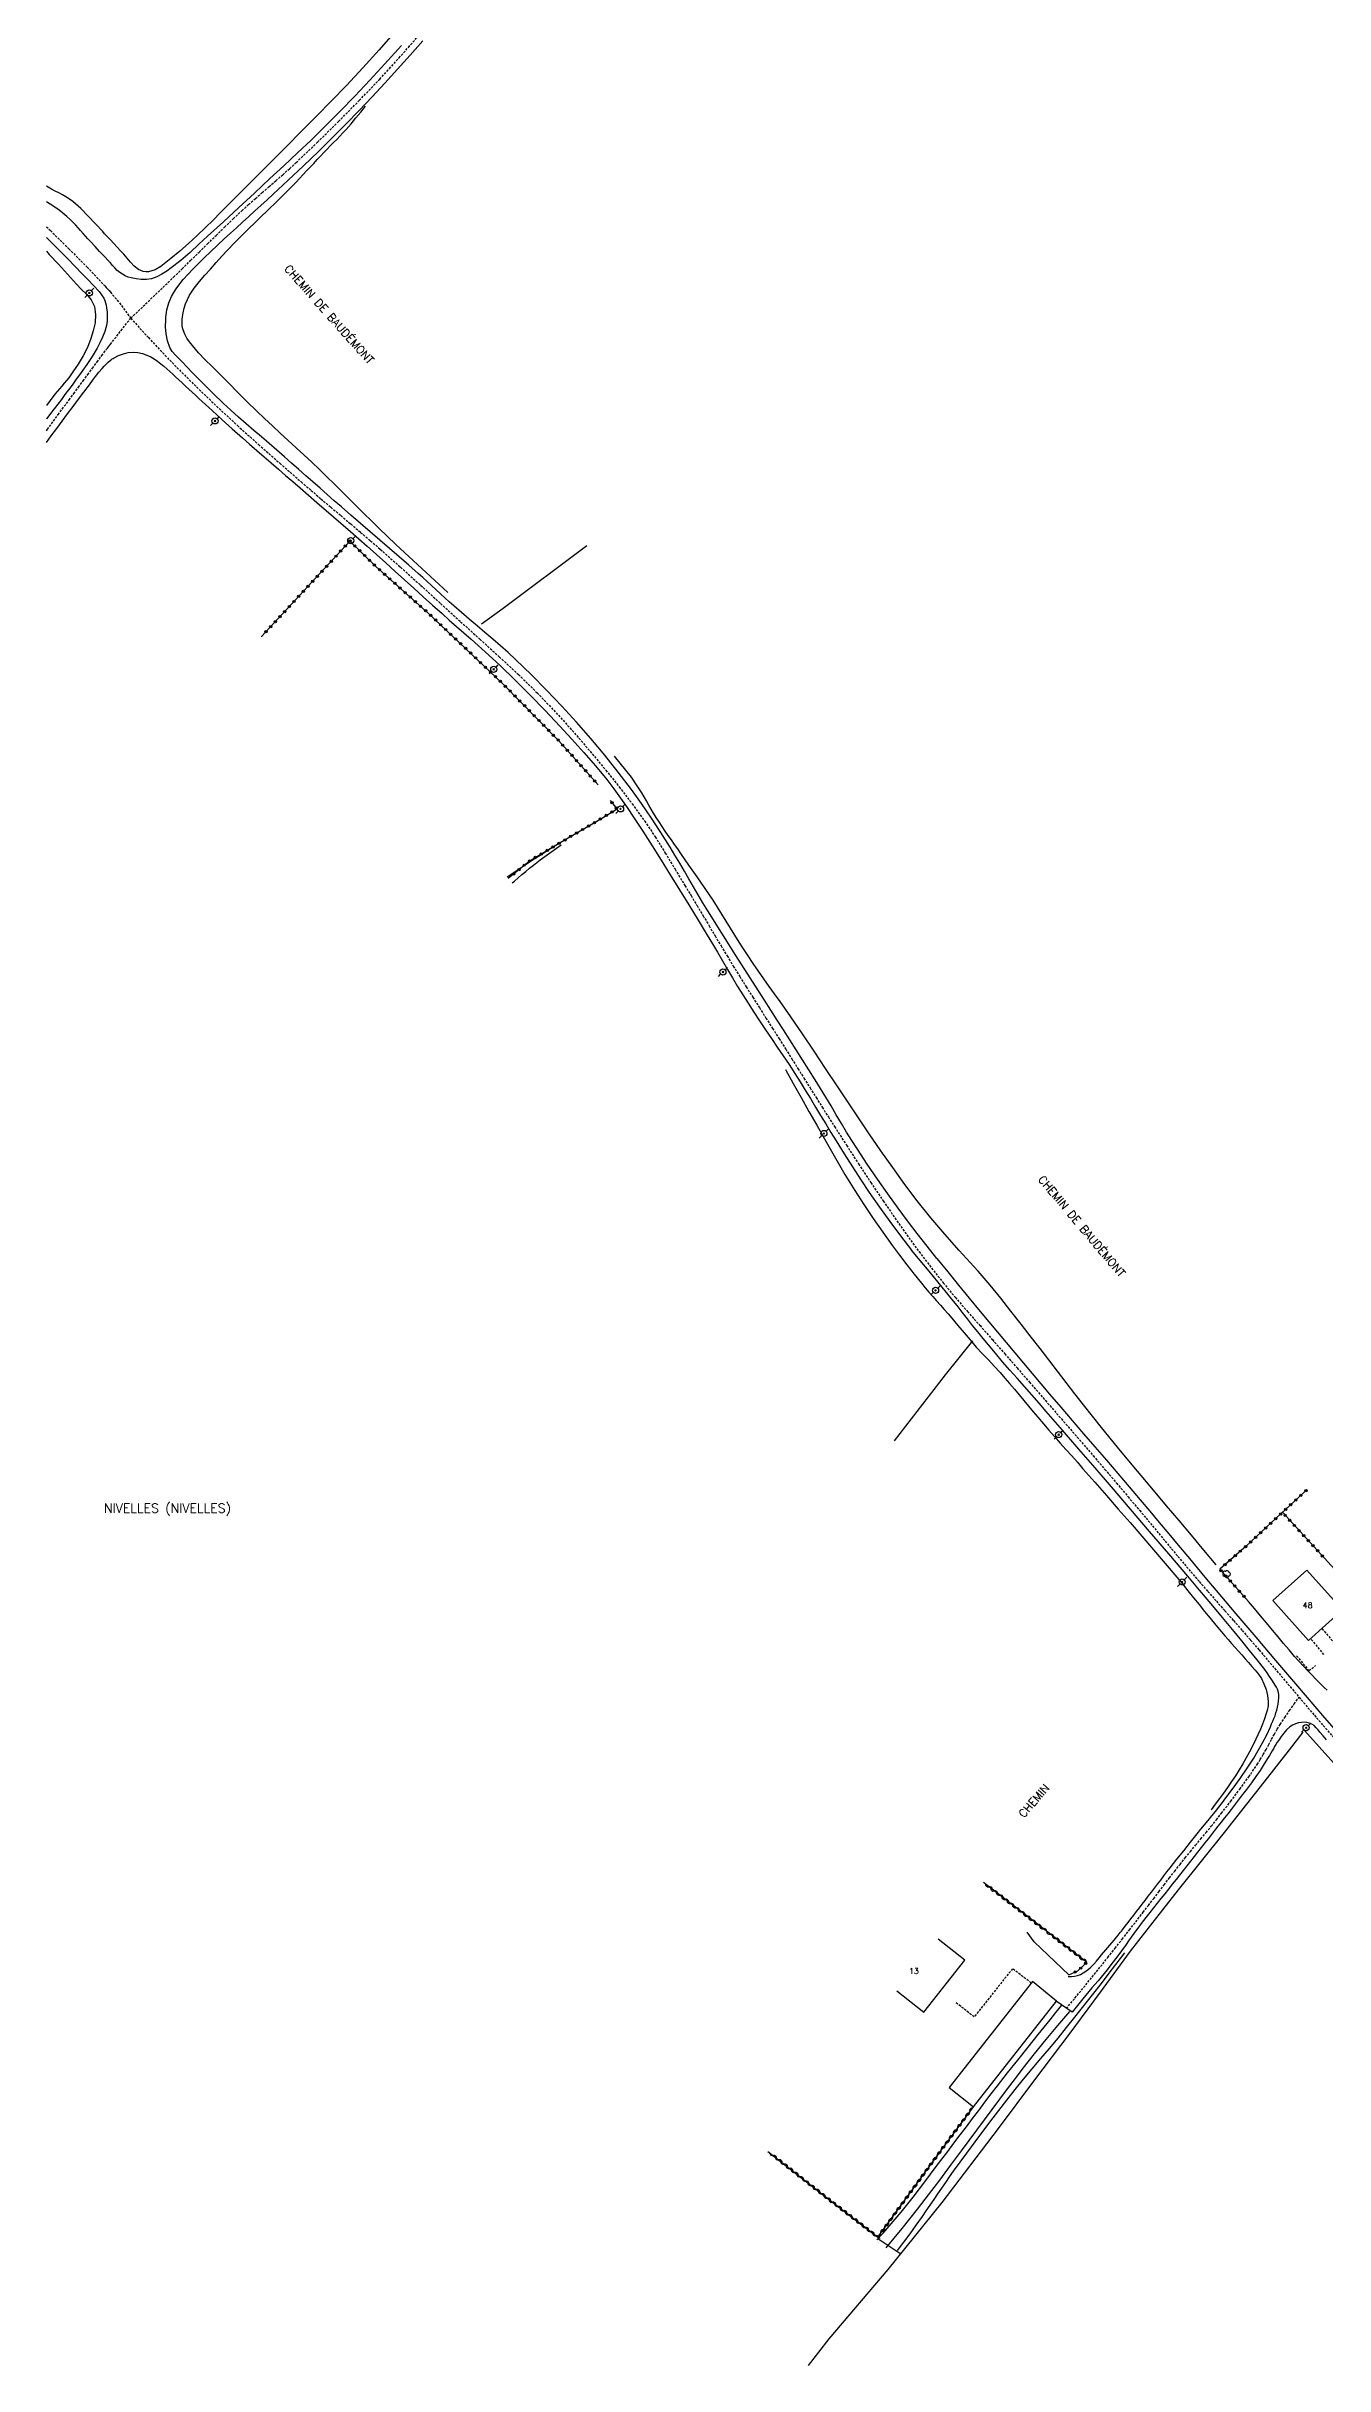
# Model space of a CAD drawing. Header units: millimetres. Extents: x 146000 to 146945, y 144000 to 145000.
# Drawn here: x 146000 to 146279, y 144076 to 144583 of the extents above; entities that cross this region are included whole.
import ezdxf
from ezdxf.enums import TextEntityAlignment as Align

# ---------------------------------------------------------------- set-up
doc = ezdxf.new("R2010")
doc.units = ezdxf.units.MM
doc.linetypes.add('DASHED', pattern=[0.75, 0.5, -0.25])
doc.layers.get('0').update_dxf_attribs({"linetype": 'CONTINUOUS'})
for name, color, linetype in [('W0001', 6, 'DASHED'), ('W0008', 7, 'CONTINUOUS'), ('W0017', 7, 'CONTINUOUS'), ('W0071', 7, 'CONTINUOUS'), ('W0101', 7, 'CONTINUOUS'), ('W0104', 1, 'CONTINUOUS'), ('W0112', 1, 'DASHED'), ('W0211', 2, 'CONTINUOUS'), ('W0300', 7, 'CONTINUOUS'), ('W0310', 3, 'CONTINUOUS'), ('W0322', 7, 'CONTINUOUS'), ('W0323', 7, 'CONTINUOUS'), ('W0330', 7, 'CONTINUOUS'), ('W0473', 7, 'CONTINUOUS'), ('W0980', 7, 'CONTINUOUS'), ('W0989', 7, 'CONTINUOUS'), ('W0991', 7, 'CONTINUOUS')]:
    doc.layers.add(name, color=color, linetype=linetype)
doc.styles.get("Standard").update_dxf_attribs({"font": 'romans.shx', "width": 0.85})

# ---------------------------------------------------------------- blocks, each defined once
blk = doc.blocks.new('T473')
for p, q in [((-0.166667, 0.166667), (0.166667, -0.166667)), ((-0.166667, -0.166667), (0.166667, 0.166667)), ((0.500001, 0.500001), (1.000002, 1.000002)), ((-1.000002, -1.000002), (-0.500001, -0.500001))]:
    blk.add_line(p, q)
blk.add_ellipse((0, 0), major_axis=(0.471405, 0.471405), ratio=1, start_param=5.4977871438, end_param=11.780972451)
blk = doc.blocks.new('T300')
for p, q in [((-0.8, 0.51), (-0.86, 0.34)), ((-0.86, 0.34), (-0.86, 0.17)), ((-0.86, 0.17), (-0.74, 0.06)), ((-0.69, 0.63), (-0.8, 0.51)), ((-0.8, -0.06), (-0.74, 0.06)), ((-0.74, 0.06), (-0.69, 0.11)), ((-0.57, 0.69), (-0.69, 0.63)), ((-0.46, 0.69), (-0.57, 0.69)), ((-0.29, 0.63), (-0.46, 0.69)), ((-0.29, 0.63), (-0.17, 0.74)), ((-0.23, 0.57), (-0.29, 0.63)), ((-0.17, 0.74), (-0.06, 0.8)), ((-0.06, 0.8), (0.06, 0.8)), ((0.06, 0.8), (0.23, 0.74)), ((0.23, 0.74), (0.34, 0.63)), ((0.34, 0.63), (0.4, 0.51)), ((0.46, 0.46), (0.34, 0.46)), ((0.4, 0.51), (0.4, 0.46)), ((0.57, 0.4), (0.46, 0.46)), ((0.57, 0.4), (0.69, 0.29)), ((0.69, 0.29), (0.74, 0.17)), ((0.74, 0.06), (0.69, -0.17)), ((0.74, 0.17), (0.74, 0.06)), ((-0.8, -0.17), (-0.8, -0.06)), ((-0.8, -0.23), (-0.8, -0.17)), ((-0.74, -0.34), (-0.8, -0.23)), ((-0.69, -0.4), (-0.74, -0.34)), ((-0.51, -0.46), (-0.69, -0.4)), ((-0.4, -0.46), (-0.51, -0.46)), ((-0.4, -0.46), (-0.34, -0.46)), ((-0.34, -0.46), (-0.34, -0.4)), ((-0.34, -0.51), (-0.34, -0.46)), ((-0.29, -0.63), (-0.34, -0.51)), ((-0.17, -0.74), (-0.29, -0.63)), ((-0.06, -0.8), (-0.17, -0.74)), ((0.06, -0.8), (-0.06, -0.8)), ((0.17, -0.74), (0.06, -0.8)), ((0.23, -0.69), (0.17, -0.74)), ((0.29, -0.46), (0.23, -0.46)), ((0.29, -0.63), (0.23, -0.69)), ((0.46, -0.4), (0.29, -0.46)), ((0.34, -0.51), (0.29, -0.63)), ((0.34, -0.51), (0.34, -0.46)), ((0.57, -0.34), (0.46, -0.4)), ((0.63, -0.29), (0.57, -0.34)), ((0.69, -0.17), (0.63, -0.29))]:
    blk.add_line(p, q)
blk = doc.blocks.new('t323o')
at = {"color": 0, "linetype": 'Continuous'}
for radius in [0.25, 0.15]:
    blk.add_circle((0, 0), radius, dxfattribs=at)
blk = doc.blocks.new('t310o')
at = {"color": 0, "linetype": 'Continuous'}
for centre, start, end in [((-0.5, 0.38), 216.8699, 323.1304), ((0.5, -0.37), 36.8699, 143.1303)]:
    blk.add_arc(centre, 0.625, start, end, dxfattribs=at)
blk = doc.blocks.new('t322o')
at = {"color": 0, "linetype": 'Continuous'}
for radius in [0.25, 0.15]:
    blk.add_circle((0, 0), radius, dxfattribs=at)

msp = doc.modelspace()

# ---------------------------------------------------------------- linework, layer by layer
at = {"layer": 'W0001'}
for points in [[(146018.45, 144523.45), (146027.81, 144532.41), (146029.68, 144534.22), (146031.54, 144536.05), (146033.39, 144537.88), (146035.24, 144539.72), (146037.1, 144541.55), (146038.97, 144543.37), (146040.85, 144545.17), (146042.75, 144546.96), (146044.21, 144548.3), (146045.69, 144549.61), (146047.18, 144550.91), (146048.68, 144552.21), (146050.18, 144553.5), (146051.67, 144554.81), (146053.15, 144556.13), (146054.61, 144557.47), (146059.28, 144561.93), (146063.88, 144566.46), (146068.42, 144571.06), (146072.88, 144575.73), (146075, 144578.02), (146077.09, 144580.34), (146079.15, 144582.67), (146081.2, 144585.03)], [(146000, 144543.46), (146000.87, 144542.6), (146004.91, 144538.63), (146008.9, 144534.62), (146012.79, 144530.51), (146013.09, 144530.17), (146013.4, 144529.83), (146013.7, 144529.49), (146014, 144529.15)], [(146014, 144529.15), (146015.5, 144527.39), (146018.45, 144523.45)], [(146014, 144517.76), (146018.45, 144523.45)], [(146018.45, 144523.45), (146022.3, 144519.2), (146025.92, 144515.34), (146029.63, 144511.57), (146033.4, 144507.86), (146037.22, 144504.2), (146041.77, 144499.98), (146046.39, 144495.83), (146051.05, 144491.73), (146055.72, 144487.64), (146057.87, 144485.79), (146060.03, 144483.94), (146062.19, 144482.11), (146064.37, 144480.28), (146066.54, 144478.45), (146068.71, 144476.62), (146070.87, 144474.77), (146073.01, 144472.91), (146077.44, 144468.99), (146081.83, 144465.04), (146086.2, 144461.06), (146090.57, 144457.08), (146094.79, 144453.24), (146099.03, 144449.41), (146103.22, 144445.52), (146107.3, 144441.52), (146110.42, 144438.28), (146113.47, 144434.97), (146116.45, 144431.6), (146119.36, 144428.17), (146122.33, 144424.59), (146125.25, 144420.96), (146128.08, 144417.26), (146130.81, 144413.48), (146133.12, 144410.03), (146135.31, 144406.5), (146137.46, 144402.94), (146139.61, 144399.39), (146140.94, 144397.2), (146142.26, 144395), (146143.58, 144392.79), (146144.89, 144390.59), (146146.2, 144388.38), (146147.52, 144386.17), (146148.85, 144383.98), (146150.18, 144381.78), (146151.6, 144379.5), (146153.02, 144377.23), (146154.45, 144374.96), (146155.89, 144372.69), (146157.33, 144370.42), (146158.77, 144368.16), (146160.21, 144365.89), (146161.64, 144363.63), (146162.97, 144361.51), (146164.31, 144359.38), (146165.64, 144357.26), (146166.97, 144355.14), (146168.3, 144353.02), (146169.64, 144350.9), (146170.98, 144348.79), (146172.33, 144346.68), (146174.95, 144342.59), (146177.58, 144338.5), (146180.25, 144334.44), (146182.97, 144330.41), (146185.54, 144326.69), (146188.14, 144322.99), (146190.8, 144319.33), (146193.54, 144315.73), (146196.09, 144312.51), (146198.71, 144309.35), (146201.39, 144306.24), (146204.12, 144303.18), (146204.13, 144303.18), (146206.84, 144300.09), (146209.54, 144296.99), (146212.24, 144293.9), (146214.94, 144290.8), (146218.43, 144286.79), (146221.92, 144282.77), (146225.4, 144278.75), (146228.87, 144274.72), (146231.43, 144271.73), (146233.97, 144268.74), (146236.51, 144265.73), (146239.04, 144262.73), (146240.44, 144261.05), (146241.84, 144259.38), (146243.23, 144257.7), (146244.62, 144256.02), (146246.02, 144254.34), (146247.41, 144252.66), (146248.82, 144250.99), (146250.23, 144249.33), (146252.08, 144247.18), (146253.94, 144245.03), (146255.81, 144242.9), (146257.69, 144240.77), (146259.57, 144238.64), (146261.44, 144236.51), (146263.3, 144234.37), (146265.16, 144232.23), (146273.9, 144221.89)], [(146000, 144498.85), (146000.23, 144499.15), (146002.59, 144502.37), (146004.95, 144505.58), (146005.98, 144506.96), (146007, 144508.35), (146008.02, 144509.74), (146009.05, 144511.13), (146010.07, 144512.51), (146011.1, 144513.9), (146012.13, 144515.28), (146013.17, 144516.65), (146013.38, 144516.93), (146013.59, 144517.2), (146013.79, 144517.48), (146014, 144517.76)], [(146236.8, 144171), (146237.26, 144171.59), (146237.72, 144172.19), (146238.19, 144172.78), (146238.65, 144173.38), (146239.8, 144174.87), (146240.95, 144176.37), (146242.1, 144177.87), (146243.25, 144179.37), (146244.39, 144180.87), (146245.54, 144182.37), (146246.7, 144183.86), (146247.86, 144185.35), (146248.99, 144186.75), (146250.12, 144188.15), (146251.26, 144189.53), (146252.41, 144190.92), (146253.55, 144192.31), (146254.69, 144193.7), (146255.81, 144195.1), (146256.92, 144196.52), (146258.94, 144199.15), (146260.94, 144201.79), (146262.89, 144204.48), (146264.75, 144207.22), (146265.42, 144208.29), (146266.06, 144209.38), (146266.68, 144210.48), (146267.29, 144211.59), (146267.89, 144212.7), (146268.5, 144213.8), (146269.13, 144214.9), (146269.79, 144215.97), (146270.77, 144217.48), (146271.78, 144218.97), (146272.83, 144220.44), (146273.9, 144221.89)], [(146273.9, 144221.89), (146277.23, 144217.95), (146279.18, 144215.7), (146281.13, 144213.45), (146283.07, 144211.2), (146285.01, 144208.95), (146286.13, 144207.64), (146287.25, 144206.32), (146288.37, 144205.01), (146289.49, 144203.7), (146290.61, 144202.38), (146291.73, 144201.07), (146292.85, 144199.76), (146293.97, 144198.45), (146295.9, 144196.22), (146297.82, 144193.99), (146299.75, 144191.77), (146301.7, 144189.57), (146303.43, 144187.62), (146305.16, 144185.69), (146306.91, 144183.77), (146308.71, 144181.89), (146316, 144174.95)], [(146223.01, 144153.82), (146224.89, 144156.11), (146226.77, 144158.4), (146228.64, 144160.7), (146230.49, 144163.01), (146232.08, 144165), (146233.66, 144166.99), (146235.23, 144169), (146236.8, 144171)]]:
    msp.add_lwpolyline(points, dxfattribs=at)
at = {"layer": 'W0008'}
for points in [[(146077.65, 144583.11), (146073.91, 144578.96), (146070.7, 144575.48), (146067.45, 144572.03), (146064.17, 144568.62), (146060.83, 144565.26), (146057.89, 144562.4), (146054.9, 144559.58), (146051.88, 144556.78), (146048.88, 144553.99), (146045.49, 144550.82), (146042.1, 144547.65), (146038.7, 144544.5), (146035.26, 144541.38), (146033.33, 144539.6), (146031.4, 144537.8), (146029.41, 144536.05), (146027.31, 144534.45), (146026.31, 144533.75), (146025.27, 144533.08), (146024.16, 144532.49), (146022.98, 144532.09), (146021.87, 144531.92), (146020.75, 144531.91), (146019.64, 144532.04), (146018.56, 144532.26), (146017.9, 144532.45), (146017.26, 144532.72), (146016.65, 144533.05), (146016.07, 144533.42), (146015.5, 144533.9), (146014.97, 144534.43), (146014.49, 144534.99), (146014, 144535.54)], [(146194.71, 144317.84), (146192.54, 144320.54), (146190.41, 144323.28), (146188.31, 144326.04), (146186.25, 144328.82), (146183.96, 144332), (146181.7, 144335.21), (146179.49, 144338.45), (146177.33, 144341.73), (146176.14, 144343.6), (146174.97, 144345.48), (146173.82, 144347.38), (146172.68, 144349.28), (146171.55, 144351.19), (146170.42, 144353.09), (146169.27, 144354.99), (146168.11, 144356.88), (146166.73, 144359.07), (146165.35, 144361.26), (146163.96, 144363.44), (146162.57, 144365.62), (146161.18, 144367.8), (146159.78, 144369.98), (146158.38, 144372.16), (146156.99, 144374.34), (146153.88, 144379.21), (146150.75, 144384.08), (146147.65, 144388.95), (146144.59, 144393.86), (146143.55, 144395.59), (146142.52, 144397.32), (146141.51, 144399.07), (146140.5, 144400.82), (146139.49, 144402.56), (146138.47, 144404.3), (146137.43, 144406.03), (146136.37, 144407.75), (146134.34, 144410.96), (146132.27, 144414.15), (146130.15, 144417.31), (146127.93, 144420.4), (146125.05, 144424.18), (146122.07, 144427.88), (146119.01, 144431.52), (146115.88, 144435.1), (146112.67, 144438.62), (146109.38, 144442.08), (146106.03, 144445.47), (146102.6, 144448.79), (146100.96, 144450.31), (146099.28, 144451.8), (146097.58, 144453.27), (146095.87, 144454.72), (146094.15, 144456.16), (146092.44, 144457.61), (146090.73, 144459.07), (146089.05, 144460.55), (146088.07, 144461.43), (146087.1, 144462.31), (146086.14, 144463.2), (146085.17, 144464.09), (146084.21, 144464.98), (146083.25, 144465.87), (146082.28, 144466.75), (146081.3, 144467.63), (146079.22, 144469.46), (146077.13, 144471.29), (146075.03, 144473.11), (146072.92, 144474.92), (146070.81, 144476.72), (146068.71, 144478.53), (146066.6, 144480.34), (146064.51, 144482.17), (146062.95, 144483.53), (146061.39, 144484.9), (146059.83, 144486.27), (146058.28, 144487.64), (146056.72, 144489.01), (146055.17, 144490.38), (146053.61, 144491.75), (146052.06, 144493.12), (146050.39, 144494.58), (146048.71, 144496.02), (146047.03, 144497.47), (146045.34, 144498.92), (146043.67, 144500.37), (146042, 144501.84), (146040.35, 144503.32), (146038.72, 144504.83), (146036.4, 144507.04), (146034.12, 144509.29), (146031.88, 144511.57), (146029.68, 144513.9), (146028.96, 144514.63), (146028.21, 144515.35), (146027.51, 144516.14), (146026.97, 144517.05), (146026.45, 144518.51), (146026.17, 144520.03), (146026.07, 144521.55), (146026.08, 144523.07), (146026.11, 144523.62), (146026.16, 144524.16), (146026.24, 144524.7), (146026.34, 144525.24), (146026.47, 144525.77), (146026.62, 144526.3), (146026.79, 144526.82), (146026.98, 144527.33), (146027.38, 144528.22), (146027.87, 144529.07), (146028.41, 144529.88), (146028.98, 144530.67), (146029.94, 144531.89), (146030.97, 144533.04), (146032.04, 144534.16), (146033.12, 144535.26), (146034.53, 144536.67), (146035.98, 144538.05), (146037.44, 144539.41), (146038.9, 144540.77), (146040.22, 144542.01), (146041.56, 144543.23), (146042.9, 144544.45), (146044.24, 144545.67), (146045.58, 144546.89), (146046.92, 144548.11), (146048.25, 144549.33), (146049.58, 144550.57), (146052.89, 144553.66), (146056.19, 144556.77), (146059.47, 144559.91), (146062.71, 144563.08), (146065.58, 144565.97), (146068.41, 144568.89), (146071.22, 144571.84), (146074, 144574.82), (146076.79, 144577.89), (146079.55, 144580.99), (146082.3, 144584.11)], [(146014, 144535.54), (146013.92, 144535.63), (146013.83, 144535.73), (146013.74, 144535.82), (146013.66, 144535.91), (146012.65, 144536.98), (146011.64, 144538.05), (146010.64, 144539.13), (146009.64, 144540.21), (146009.09, 144540.8), (146008.56, 144541.4), (146008.03, 144542), (146007.49, 144542.6), (146006.96, 144543.2), (146006.41, 144543.79), (146005.85, 144544.37), (146005.27, 144544.93), (146004.46, 144545.67), (146003.62, 144546.38), (146002.76, 144547.06), (146001.87, 144547.71), (146000.8, 144548.41), (146000, 144548.89)], [(146000, 144541.12), (146001.28, 144539.82), (146002.93, 144538.16), (146004.58, 144536.5), (146006.23, 144534.84), (146007.84, 144533.14), (146009.07, 144531.88), (146010.33, 144530.63), (146011.53, 144529.28), (146012.53, 144527.8), (146012.76, 144527.3), (146012.94, 144526.79), (146013.07, 144526.26), (146013.16, 144525.72), (146013.27, 144524.76), (146013.3, 144523.8), (146013.26, 144522.83), (146013.12, 144521.88), (146012.77, 144520.56), (146012.29, 144519.28), (146011.71, 144518.06), (146011.09, 144516.86), (146010.03, 144515.04), (146008.84, 144513.29), (146007.61, 144511.59), (146006.38, 144509.89), (146005.61, 144508.83), (146004.84, 144507.78), (146004.06, 144506.73), (146003.27, 144505.7), (146002.47, 144504.66), (146001.69, 144503.62), (146000.9, 144502.58), (146000.12, 144501.53), (146000, 144501.36)], [(146014, 144514.24), (146014.2, 144514.39), (146014.4, 144514.53), (146014.6, 144514.66), (146014.82, 144514.79), (146015.8, 144515.28), (146016.83, 144515.68), (146017.91, 144515.95), (146019.02, 144516.05), (146020.02, 144515.97), (146021, 144515.73), (146021.93, 144515.39), (146022.83, 144514.99), (146023.6, 144514.55), (146024.32, 144514.04), (146025, 144513.49), (146025.67, 144512.93), (146026.34, 144512.38), (146026.98, 144511.8), (146027.62, 144511.22), (146028.26, 144510.63), (146028.98, 144509.97), (146029.71, 144509.29), (146030.43, 144508.62), (146031.15, 144507.94), (146031.86, 144507.27), (146032.58, 144506.59), (146033.3, 144505.92), (146034.03, 144505.25), (146036.23, 144503.24), (146038.43, 144501.24), (146040.65, 144499.26), (146042.87, 144497.28), (146044.43, 144495.9), (146046, 144494.53), (146047.58, 144493.16), (146049.15, 144491.8), (146050.73, 144490.44), (146052.31, 144489.08), (146053.88, 144487.71), (146055.46, 144486.35), (146059.13, 144483.17), (146062.8, 144479.99), (146066.46, 144476.8), (146070.11, 144473.6), (146072.17, 144471.77), (146074.22, 144469.93), (146076.27, 144468.09), (146078.32, 144466.24), (146080.36, 144464.39), (146082.41, 144462.54), (146084.45, 144460.7), (146086.5, 144458.85), (146088.08, 144457.44), (146089.67, 144456.04), (146091.26, 144454.65), (146092.85, 144453.25), (146094.43, 144451.85), (146096, 144450.43), (146097.56, 144449), (146099.11, 144447.55), (146102.48, 144444.3), (146105.8, 144440.99), (146109.07, 144437.64), (146112.29, 144434.24), (146114.92, 144431.38), (146117.53, 144428.49), (146120.08, 144425.55), (146122.55, 144422.54), (146124.07, 144420.55), (146125.54, 144418.51), (146126.98, 144416.45), (146128.39, 144414.37), (146130.44, 144411.25), (146132.45, 144408.1), (146134.43, 144404.93), (146136.4, 144401.76), (146138.45, 144398.46), (146140.47, 144395.16), (146142.49, 144391.84), (146144.5, 144388.52), (146145.62, 144386.66), (146146.72, 144384.8), (146147.82, 144382.93), (146148.92, 144381.06), (146150.02, 144379.19), (146151.13, 144377.33), (146152.26, 144375.47), (146153.41, 144373.63), (146154.65, 144371.7), (146155.92, 144369.77), (146157.21, 144367.87), (146158.51, 144365.96), (146159.81, 144364.06), (146161.11, 144362.16), (146162.38, 144360.24), (146163.64, 144358.31), (146164.79, 144356.48), (146165.93, 144354.65), (146167.05, 144352.8), (146168.16, 144350.95), (146169.27, 144349.1), (146170.39, 144347.25), (146171.51, 144345.41), (146172.65, 144343.57), (146174.44, 144340.73), (146176.23, 144337.89), (146178.06, 144335.07), (146179.93, 144332.27), (146182.16, 144329.08), (146184.44, 144325.91), (146186.76, 144322.78), (146189.13, 144319.68)], [(146000, 144496.3), (146001.07, 144497.72), (146002.27, 144499.32), (146003.46, 144500.91), (146004.64, 144502.51), (146005.83, 144504.11), (146007.02, 144505.71), (146008.22, 144507.3), (146009.42, 144508.89), (146010.1, 144509.79), (146010.77, 144510.71), (146011.46, 144511.61), (146012.21, 144512.47), (146012.64, 144512.93), (146013.07, 144513.39), (146013.52, 144513.83), (146014, 144514.24)], [(146266.39, 144227.95), (146264.73, 144230.05), (146263.07, 144232.14), (146261.39, 144234.22), (146259.7, 144236.29), (146257.18, 144239.32), (146254.64, 144242.34), (146252.09, 144245.34), (146249.54, 144248.35), (146245.39, 144253.25), (146241.22, 144258.15), (146237.05, 144263.04), (146232.87, 144267.92), (146229.32, 144272.05), (146225.76, 144276.17), (146222.2, 144280.29), (146218.63, 144284.4), (146217.05, 144286.22), (146215.45, 144288.03), (146213.86, 144289.83), (146212.26, 144291.64), (146210.67, 144293.45), (146209.08, 144295.27), (146207.51, 144297.1), (146205.96, 144298.94), (146204.79, 144300.35), (146203.64, 144301.78), (146202.5, 144303.21), (146201.37, 144304.65), (146200.24, 144306.09), (146199.11, 144307.53), (146197.97, 144308.96), (146196.83, 144310.39), (146194.92, 144312.72), (146193, 144315.05), (146191.07, 144317.37), (146189.13, 144319.68)], [(146194.71, 144317.84), (146197.06, 144314.93), (146199.41, 144312.03), (146201.78, 144309.14), (146204.16, 144306.26), (146207.93, 144301.73), (146211.72, 144297.21), (146215.53, 144292.7), (146219.34, 144288.2), (146221.81, 144285.3), (146224.29, 144282.4), (146226.77, 144279.51), (146229.26, 144276.62), (146231.75, 144273.73), (146234.23, 144270.84), (146236.71, 144267.94), (146239.18, 144265.04), (146241.26, 144262.58), (146243.33, 144260.11), (146245.41, 144257.64), (146247.47, 144255.16), (146249.54, 144252.69), (146251.61, 144250.21), (146253.68, 144247.74), (146255.76, 144245.27), (146260.09, 144240.14), (146264.42, 144235.02), (146268.76, 144229.91), (146273.11, 144224.8), (146275.22, 144222.33), (146277.34, 144219.87), (146279.46, 144217.4), (146281.58, 144214.95)], [(146235.27, 144171), (146235.9, 144171.8), (146236.52, 144172.61), (146237.14, 144173.42), (146237.76, 144174.23), (146238.38, 144175.04), (146239, 144175.85), (146239.62, 144176.66), (146240.24, 144177.47), (146240.92, 144178.36), (146241.6, 144179.25), (146242.28, 144180.14), (146242.96, 144181.03), (146243.64, 144181.92), (146244.33, 144182.81), (146245.01, 144183.69), (146245.7, 144184.58), (146247.18, 144186.45), (146248.66, 144188.32), (146250.15, 144190.19), (146251.64, 144192.05), (146252.43, 144193.03), (146253.22, 144194), (146254.01, 144194.97), (146254.8, 144195.93), (146255.59, 144196.91), (146256.38, 144197.88), (146257.15, 144198.87), (146257.9, 144199.87), (146259.48, 144202), (146261.04, 144204.16), (146262.54, 144206.35), (146263.97, 144208.59), (146264.96, 144210.26), (146265.91, 144211.96), (146266.81, 144213.69), (146267.63, 144215.45), (146267.89, 144216.05), (146268.14, 144216.64), (146268.39, 144217.24), (146268.63, 144217.84), (146268.84, 144218.46), (146269.04, 144219.08), (146269.2, 144219.72), (146269.33, 144220.36), (146269.42, 144221.06), (146269.47, 144221.77), (146269.44, 144222.49), (146269.32, 144223.2), (146269.16, 144223.66), (146268.93, 144224.1), (146268.67, 144224.51), (146268.41, 144224.91), (146267.93, 144225.69), (146267.44, 144226.46), (146266.92, 144227.21), (146266.39, 144227.95)], [(146279.92, 144212.55), (146279.19, 144213.42), (146278.45, 144214.27), (146278.05, 144214.74), (146277.65, 144215.23), (146277.2, 144215.68), (146276.67, 144216.04), (146276.13, 144216.25), (146275.56, 144216.38), (146274.99, 144216.42), (146274.41, 144216.39), (146273.74, 144216.27), (146273.09, 144216.05), (146272.47, 144215.76), (146271.9, 144215.4), (146271.17, 144214.77), (146270.54, 144214.05), (146269.99, 144213.29), (146269.45, 144212.53), (146269.13, 144212.07), (146268.83, 144211.59), (146268.55, 144211.11), (146268.27, 144210.63), (146268, 144210.14), (146267.73, 144209.65), (146267.45, 144209.17), (146267.16, 144208.7), (146266.26, 144207.3), (146265.35, 144205.91), (146264.42, 144204.53), (146263.46, 144203.17), (146262.38, 144201.69), (146261.26, 144200.23), (146260.14, 144198.78), (146259.01, 144197.33), (146258.3, 144196.42), (146257.58, 144195.5), (146256.87, 144194.59), (146256.15, 144193.69), (146255.43, 144192.78), (146254.71, 144191.87), (146253.99, 144190.96), (146253.28, 144190.05), (146252.49, 144189.05), (146251.7, 144188.04), (146250.92, 144187.04), (146250.13, 144186.04), (146249.35, 144185.03), (146248.56, 144184.03), (146247.78, 144183.02), (146246.99, 144182.02), (146246.17, 144180.99), (146245.34, 144179.96), (146244.52, 144178.93), (146243.69, 144177.9), (146242.87, 144176.87), (146242.05, 144175.84), (146241.23, 144174.8), (146240.42, 144173.76), (146239.9, 144173.07), (146239.38, 144172.39), (146238.87, 144171.69), (146238.36, 144171)], [(146223.41, 144160.81), (146224.1, 144160.82), (146224.77, 144160.91), (146225.44, 144161.07), (146226.08, 144161.29), (146226.71, 144161.61), (146227.3, 144161.99), (146227.85, 144162.43), (146228.38, 144162.88), (146229.01, 144163.51), (146229.59, 144164.19), (146230.15, 144164.89), (146230.72, 144165.57), (146231.64, 144166.63), (146232.55, 144167.69), (146233.45, 144168.76), (146234.34, 144169.85), (146234.58, 144170.13), (146234.81, 144170.42), (146235.04, 144170.71), (146235.27, 144171)], [(146238.36, 144171), (146237.79, 144170.21), (146237.21, 144169.43), (146236.63, 144168.64), (146236.06, 144167.86), (146235.03, 144166.46), (146234.01, 144165.05), (146232.98, 144163.66), (146231.92, 144162.28), (146231.27, 144161.48), (146230.61, 144160.68), (146229.94, 144159.9), (146229.26, 144159.11), (146228.59, 144158.33), (146227.92, 144157.55), (146227.25, 144156.76), (146226.59, 144155.96), (146226.01, 144155.24), (146225.43, 144154.51), (146224.86, 144153.78), (146224.3, 144153.04)], [(146224.3, 144153.04), (146220.76, 144155.43)]]:
    msp.add_lwpolyline(points, dxfattribs=at)
at = {"layer": 'W0017'}
msp.add_lwpolyline([(146223.56, 144161.23), (146219.04, 144165.51), (146215.98, 144168.4), (146214.42, 144170.54)], dxfattribs=at)
at = {"layer": 'W0071'}
for points in [[(146181.55, 144103.26), (146182.92, 144104.73), (146184.26, 144106.23), (146185.58, 144107.75), (146186.87, 144109.29), (146189.49, 144112.57), (146192.03, 144115.9), (146194.55, 144119.25), (146197.07, 144122.59), (146198.43, 144124.38), (146199.79, 144126.18), (146201.14, 144127.97), (146202.5, 144129.77), (146203.85, 144131.56), (146205.21, 144133.35), (146206.58, 144135.14), (146207.95, 144136.92), (146210.17, 144139.74), (146212.4, 144142.56), (146214.64, 144145.36), (146216.88, 144148.16), (146218.16, 144149.77), (146219.45, 144151.37), (146220.74, 144152.97), (146222.03, 144154.57)], [(146223.66, 144153.2), (146221.07, 144150.14), (146218.52, 144147.04), (146216, 144143.92), (146213.52, 144140.77), (146211.79, 144138.54), (146210.09, 144136.3), (146208.4, 144134.04), (146206.72, 144131.77), (146205.05, 144129.5), (146203.38, 144127.23), (146201.7, 144124.96), (146200.01, 144122.7), (146197.62, 144119.5), (146195.24, 144116.3), (146192.83, 144113.1), (146190.39, 144109.94), (146188.71, 144107.81), (146187.01, 144105.7), (146185.29, 144103.6), (146183.55, 144101.52)]]:
    msp.add_lwpolyline(points, dxfattribs=at)
at = {"layer": 'W0101'}
msp.add_lwpolyline([(146283.4, 144240.98), (146275.6, 144249.68), (146268.17, 144243.02), (146275.97, 144234.32)], close=True, dxfattribs=at)
msp.add_lwpolyline([(146185.91, 144157.7), (146191.85, 144153.03), (146200.8, 144164.41), (146194.96, 144169)], dxfattribs=at)
at = {"layer": 'W0104'}
msp.add_lwpolyline([(146202.72, 144132.32), (146220.86, 144155.47), (146215.63, 144159.71), (146197.42, 144136.53)], close=True, dxfattribs=at)
at = {"layer": 'W0112'}
for points in [[(146278.9, 144236.89), (146281.84, 144233.46)], [(146276.57, 144234.54), (146279.34, 144231.15)], [(146273.36, 144230.95), (146276.06, 144227.71), (146277.49, 144228.85)], [(146215.33, 144159.4), (146211.23, 144162.54), (146202.85, 144151.98), (146198.86, 144155.12)]]:
    msp.add_lwpolyline(points, dxfattribs=at)
at = {"layer": 'W0211'}
for points in [[(146076.29, 144586.12), (146072.76, 144582.16), (146069.2, 144578.22), (146065.6, 144574.33), (146062.37, 144570.96), (146059.09, 144567.64), (146055.79, 144564.33), (146052.5, 144561.02), (146049.73, 144558.23), (146046.95, 144555.44), (146044.17, 144552.66), (146041.39, 144549.88), (146039.74, 144548.21), (146038.1, 144546.54), (146036.45, 144544.88), (146034.77, 144543.26), (146032.94, 144541.51), (146031.1, 144539.77), (146029.21, 144538.09), (146027.22, 144536.51), (146026.14, 144535.66), (146025.02, 144534.77), (146023.76, 144534.01), (146022.36, 144533.57), (146021.76, 144533.55), (146021.19, 144533.66), (146020.64, 144533.86), (146020.13, 144534.12), (146019.2, 144534.82), (146018.4, 144535.67), (146017.68, 144536.58), (146016.95, 144537.43), (146016.2, 144538.21), (146015.47, 144539), (146014.73, 144539.8), (146014, 144540.59)], [(146087.78, 144463.47), (146083.98, 144466.95), (146080.19, 144470.45), (146076.43, 144473.98), (146072.7, 144477.54), (146071.06, 144479.12), (146069.43, 144480.72), (146067.81, 144482.32), (146066.2, 144483.94), (146064.59, 144485.55), (146062.97, 144487.15), (146061.35, 144488.75), (146059.71, 144490.34), (146058.01, 144491.95), (146056.3, 144493.55), (146054.58, 144495.13), (146052.85, 144496.72), (146051.13, 144498.3), (146049.41, 144499.89), (146047.7, 144501.49), (146046.01, 144503.11), (146043.92, 144505.15), (146041.85, 144507.21), (146039.8, 144509.28), (146037.76, 144511.36), (146036.26, 144512.85), (146034.74, 144514.33), (146033.27, 144515.86), (146031.91, 144517.49), (146031.32, 144518.28), (146030.74, 144519.09), (146030.24, 144519.97), (146029.88, 144520.92), (146029.78, 144521.37), (146029.71, 144521.84), (146029.68, 144522.31), (146029.68, 144522.78), (146029.7, 144523.25), (146029.75, 144523.71), (146029.81, 144524.17), (146029.89, 144524.63), (146030.12, 144525.62), (146030.44, 144526.6), (146030.83, 144527.54), (146031.3, 144528.45), (146032.3, 144529.99), (146033.45, 144531.44), (146034.66, 144532.82), (146035.86, 144534.19), (146037.11, 144535.62), (146038.39, 144537.02), (146039.69, 144538.41), (146041, 144539.78), (146041.71, 144540.5), (146042.42, 144541.21), (146043.13, 144541.92), (146043.86, 144542.62), (146044.58, 144543.32), (146045.3, 144544.02), (146046.02, 144544.73), (146046.74, 144545.43), (146048.51, 144547.17), (146050.28, 144548.9), (146052.05, 144550.63), (146053.79, 144552.39), (146054.58, 144553.2), (146055.36, 144554.02), (146056.13, 144554.84), (146056.9, 144555.66), (146057.67, 144556.49), (146058.44, 144557.31), (146059.21, 144558.13), (146059.98, 144558.95), (146060.68, 144559.67), (146061.37, 144560.39), (146062.08, 144561.11), (146062.78, 144561.83), (146063.48, 144562.54), (146064.17, 144563.27), (146064.85, 144564), (146065.53, 144564.74), (146066.61, 144565.98), (146067.68, 144567.24), (146068.72, 144568.51), (146069.74, 144569.8)], [(146014, 144540.59), (146013.58, 144541.04), (146013.16, 144541.48), (146012.74, 144541.93), (146012.31, 144542.37), (146010.73, 144544.06), (146009.16, 144545.77), (146007.52, 144547.42), (146005.76, 144548.94), (146005.03, 144549.47), (146004.27, 144549.95), (146003.5, 144550.4), (146002.71, 144550.83), (146001.92, 144551.24), (146001.13, 144551.67), (146000.36, 144552.12), (146000, 144552.35)], [(146000, 144538.09), (146000.64, 144537.4), (146002.64, 144535.26), (146004.62, 144533.09), (146006.57, 144530.89), (146007.61, 144529.81), (146008.76, 144528.73), (146009.8, 144527.49), (146010.5, 144526.04), (146010.77, 144524.22), (146010.63, 144522.4), (146010.22, 144520.66), (146009.72, 144518.99), (146008.97, 144517.04), (146008.02, 144515.19), (146006.93, 144513.42), (146005.81, 144511.7), (146005.36, 144511.05), (146004.89, 144510.43), (146004.39, 144509.82), (146003.89, 144509.22), (146003.37, 144508.62), (146002.87, 144508.03), (146002.36, 144507.43), (146001.88, 144506.81), (146000.83, 144505.45), (146000, 144504.35)], [(146202.79, 144316.06), (146199.56, 144319.55), (146196.42, 144323.12), (146193.35, 144326.76), (146190.38, 144330.46), (146187.66, 144334.04), (146185.04, 144337.7), (146182.48, 144341.39), (146179.93, 144345.09), (146179.04, 144346.39), (146178.16, 144347.7), (146177.28, 144349.02), (146176.4, 144350.34), (146175.53, 144351.66), (146174.66, 144352.97), (146173.79, 144354.29), (146172.91, 144355.61), (146170.38, 144359.39), (146167.85, 144363.17), (146165.31, 144366.94), (146162.74, 144370.7), (146161.58, 144372.37), (146160.41, 144374.03), (146159.23, 144375.69), (146158.05, 144377.34), (146156.87, 144379), (146155.7, 144380.66), (146154.55, 144382.34), (146153.41, 144384.02), (146152.43, 144385.53), (146151.47, 144387.04), (146150.52, 144388.57), (146149.59, 144390.1), (146148.65, 144391.62), (146147.7, 144393.15), (146146.75, 144394.67), (146145.77, 144396.17), (146144.04, 144398.75), (146142.28, 144401.31), (146140.5, 144403.86), (146138.73, 144406.41), (146138.05, 144407.39), (146137.36, 144408.37), (146136.67, 144409.35), (146135.98, 144410.33), (146135.3, 144411.31), (146134.62, 144412.3), (146133.95, 144413.3), (146133.3, 144414.3), (146132.75, 144415.18), (146132.22, 144416.08), (146131.71, 144416.98), (146131.2, 144417.88), (146130.68, 144418.78), (146130.16, 144419.68), (146129.61, 144420.57), (146129.04, 144421.43), (146127.91, 144423.05), (146126.72, 144424.62), (146125.48, 144426.16), (146124.2, 144427.66)], [(146100.75, 144401.26), (146101.56, 144401.82), (146104.04, 144403.51), (146106.08, 144404.87), (146108.15, 144406.21), (146110.25, 144407.51), (146112.36, 144408.77)], [(146101.84, 144399.96), (146102.33, 144400.38), (146103.15, 144401.09), (146103.97, 144401.79), (146104.8, 144402.48), (146105.64, 144403.16), (146106.48, 144403.84), (146107.98, 144404.98), (146109.49, 144406.1), (146111.03, 144407.19), (146112.58, 144408.26)], [(146161.62, 144359.17), (146163.31, 144356.11), (146165.01, 144353.05), (146166.72, 144350), (146168.45, 144346.96), (146170.48, 144343.37), (146172.52, 144339.78), (146174.6, 144336.22), (146176.76, 144332.7), (146178.74, 144329.63), (146180.79, 144326.59), (146182.87, 144323.59), (146185, 144320.62), (146186.54, 144318.54), (146188.11, 144316.48), (146189.71, 144314.44), (146191.34, 144312.42), (146192.15, 144311.45), (146192.97, 144310.48), (146193.8, 144309.52), (146194.63, 144308.57), (146195.47, 144307.62), (146196.31, 144306.66), (146197.14, 144305.71), (146197.97, 144304.75), (146199.31, 144303.18), (146200.64, 144301.61), (146201.97, 144300.03), (146203.3, 144298.45)], [(146255.77, 144250.82), (146253.05, 144254.06), (146250.34, 144257.3), (146247.64, 144260.54), (146244.93, 144263.78), (146241.35, 144268.05), (146237.76, 144272.31), (146234.19, 144276.59), (146230.67, 144280.9), (146228.72, 144283.35), (146226.79, 144285.8), (146224.88, 144288.27), (146222.98, 144290.74), (146221.07, 144293.22), (146219.17, 144295.69), (146217.26, 144298.16), (146215.34, 144300.62), (146213.12, 144303.48), (146210.89, 144306.33), (146208.65, 144309.17), (146206.36, 144311.98), (146205.48, 144313.01), (146204.6, 144314.04), (146203.7, 144315.06), (146202.79, 144316.06)], [(146203.3, 144298.45), (146204.63, 144297.08), (146205.95, 144295.7), (146207.24, 144294.3), (146208.52, 144292.88), (146209.57, 144291.68), (146210.61, 144290.47), (146211.64, 144289.25), (146212.66, 144288.02), (146213.68, 144286.79), (146214.7, 144285.56), (146215.72, 144284.34), (146216.76, 144283.12), (146217.98, 144281.7), (146219.21, 144280.29), (146220.45, 144278.88), (146221.69, 144277.48), (146222.93, 144276.08), (146224.17, 144274.67), (146225.41, 144273.27), (146226.64, 144271.86), (146229.22, 144268.92), (146231.8, 144265.98), (146234.37, 144263.03), (146236.93, 144260.08), (146239.5, 144257.11), (146242.07, 144254.13), (146244.62, 144251.14), (146247.15, 144248.14), (146248.38, 144246.66), (146249.6, 144245.16), (146250.81, 144243.66), (146252.02, 144242.16), (146253.23, 144240.66), (146254.44, 144239.17), (146255.67, 144237.68), (146256.91, 144236.2), (146257.64, 144235.35), (146258.38, 144234.51), (146259.13, 144233.67), (146259.87, 144232.84), (146260.62, 144232), (146261.37, 144231.16), (146262.11, 144230.32), (146262.83, 144229.47), (146263.57, 144228.64), (146264.32, 144227.81), (146265.04, 144226.94), (146265.64, 144225.99), (146266.21, 144224.81), (146266.68, 144223.57), (146267.02, 144222.29), (146267.16, 144220.96), (146267.11, 144219.98), (146266.89, 144219.02), (146266.6, 144218.1), (146266.3, 144217.19), (146265.89, 144216.04), (146265.43, 144214.91), (146264.93, 144213.8), (146264.42, 144212.7), (146263.76, 144211.34), (146263.07, 144209.98), (146262.35, 144208.65), (146261.6, 144207.33), (146260.8, 144206.02), (146259.96, 144204.73), (146259.09, 144203.45), (146258.22, 144202.19), (146257.35, 144200.95), (146256.46, 144199.72), (146255.56, 144198.5), (146254.65, 144197.3)], [(146280.03, 144223.42), (146279.38, 144224.06), (146278.73, 144224.69), (146278.08, 144225.33), (146277.44, 144225.98), (146276.8, 144226.63), (146275.82, 144227.66), (146274.84, 144228.7), (146273.87, 144229.75), (146272.92, 144230.81), (146271.69, 144232.23), (146270.48, 144233.67), (146269.29, 144235.12), (146268.09, 144236.57), (146266.78, 144238.13), (146265.46, 144239.7), (146264.15, 144241.27), (146262.84, 144242.85)], [(146235.71, 144166.03), (146233.03, 144162.48), (146230.31, 144158.94), (146227.58, 144155.42), (146224.81, 144151.93), (146222.97, 144149.65), (146221.11, 144147.38), (146219.23, 144145.12), (146217.35, 144142.87), (146215.47, 144140.62), (146213.6, 144138.36), (146211.75, 144136.09), (146209.92, 144133.79), (146206.95, 144129.96), (146204.03, 144126.09), (146201.14, 144122.19), (146198.29, 144118.27), (146197.42, 144117.04), (146196.56, 144115.8), (146195.71, 144114.55), (146194.86, 144113.3), (146194.02, 144112.05), (146193.17, 144110.81), (146192.32, 144109.56), (146191.45, 144108.33), (146190.11, 144106.45), (146188.75, 144104.58), (146187.38, 144102.72), (146185.99, 144100.88)]]:
    msp.add_lwpolyline(points, dxfattribs=at)
at = {"layer": 'W0310'}
for points in [[(146218.31, 144171), (146204.88, 144181.37)], [(146227.49, 144163.91), (146218.31, 144171)], [(146157.76, 144122.58), (146170.96, 144112.18), (146181.79, 144103.84), (146195.54, 144122.73), (146202.67, 144132.36)]]:
    msp.add_lwpolyline(points, dxfattribs=at)
at = {"layer": 'W0322'}
msp.add_lwpolyline([(146262.84, 144242.85), (146256.55, 144249.89)], dxfattribs=at)
at = {"layer": 'W0323'}
for points in [[(146120.62, 144421.42), (146112.05, 144431.05), (146099.74, 144443.59), (146083.56, 144458.9), (146072.06, 144469.13), (146066.36, 144474.71), (146047.02, 144453.81), (146047.01, 144453.79)], [(146101, 144400.97), (146105.54, 144404.73), (146112.36, 144408.77), (146121.22, 144413.98), (146124.77, 144416.15), (146123.32, 144418)], [(146275.69, 144267.35), (146270.05, 144262.16), (146262.39, 144254.98), (146256.55, 144249.89)], [(146290.09, 144240.64), (146270.24, 144262.33)], [(146223.56, 144161.23), (146225.54, 144162.06), (146227.49, 144163.91)]]:
    msp.add_lwpolyline(points, dxfattribs=at)
at = {"layer": 'W0330'}
for points in [[(146118.19, 144473.67), (146099.89, 144459.94), (146095.13, 144456.54)], [(146202.52, 144299.85), (146196.48, 144292.38), (146185.38, 144277.96)], [(146240.65, 144171), (146247.5, 144179.8), (146257.55, 144192.32), (146266.25, 144203.3), (146271.79, 144210.38), (146274.75, 144214.28)], [(146275.07, 144214.62), (146284.03, 144204.66), (146295.9, 144191.47), (146307.58, 144179.15), (146315.21, 144171)], [(146166.66, 144075.74), (146171.12, 144081.6), (146184.05, 144096.76), (146195.83, 144111.42), (146208.17, 144127.61), (146216.12, 144138.23), (146223.61, 144148.13), (146230.49, 144157.39), (146237.04, 144166.36), (146240.65, 144171)], [(146181.78, 144103.52), (146186.82, 144100.2)]]:
    msp.add_lwpolyline(points, dxfattribs=at)

# ---------------------------------------------------------------- block references
at = {"layer": 'W0300'}
msp.add_blockref('T300', (146258.09, 144248.79), dxfattribs=at)
at = {"layer": 'W0310'}
for p, rotation in [((146206.07, 144180.45), 142.3294470854791), ((146207.25, 144179.54), 142.3294470854791), ((146208.44, 144178.62), 142.3294470854791), ((146209.63, 144177.7), 142.3294470854791), ((146210.82, 144176.79), 142.3294470854791), ((146212, 144175.87), 142.3294470854791), ((146213.19, 144174.95), 142.3294470854791), ((146214.38, 144174.04), 142.3294470854791), ((146215.57, 144173.12), 142.3294470854791), ((146216.75, 144172.2), 142.3294470854791), ((146217.94, 144171.29), 142.3294470854791), ((146219.5, 144170.08), 142.329447085412), ((146220.69, 144169.17), 142.329447085412), ((146221.87, 144168.25), 142.329447085412), ((146223.06, 144167.33), 142.329447085412), ((146224.25, 144166.42), 142.329447085412), ((146225.44, 144165.5), 142.329447085412), ((146226.62, 144164.58), 142.329447085412), ((146200.1, 144128.89), 53.49932778310427), ((146200.99, 144130.1), 53.49932778310427), ((146201.88, 144131.3), 53.49932778310427), ((146196.53, 144124.07), 53.49932778310427), ((146197.42, 144125.27), 53.49932778310427), ((146198.31, 144126.48), 53.49932778310427), ((146199.2, 144127.69), 53.49932778310427), ((146158.94, 144121.66), 321.7486590508246), ((146160.12, 144120.73), 321.7486590508246), ((146161.29, 144119.8), 321.7486590508246), ((146162.47, 144118.87), 321.7486590508246), ((146192.98, 144119.22), 53.94810950020508), ((146193.87, 144120.44), 53.94810950020508), ((146194.75, 144121.65), 53.94810950020508), ((146195.63, 144122.86), 53.49932778310427), ((146163.65, 144117.94), 321.7486590508246), ((146164.83, 144117.01), 321.7486590508246), ((146166.01, 144116.08), 321.7486590508246), ((146167.18, 144115.15), 321.7486590508246), ((146168.36, 144114.23), 321.7486590508246), ((146189.45, 144114.37), 53.94810950020508), ((146190.34, 144115.59), 53.94810950020508), ((146191.22, 144116.8), 53.94810950020508), ((146192.1, 144118.01), 53.94810950020508), ((146169.54, 144113.3), 321.7486590508246), ((146170.72, 144112.37), 321.7486590508246), ((146171.9, 144111.45), 322.4089113695558), ((146173.09, 144110.54), 322.4089113695558), ((146174.28, 144109.62), 322.4089113695558), ((146175.47, 144108.71), 322.4089113695558), ((146185.92, 144109.52), 53.94810950020508), ((146186.81, 144110.74), 53.94810950020508), ((146187.69, 144111.95), 53.94810950020508), ((146188.57, 144113.16), 53.94810950020508), ((146176.66, 144107.79), 322.4089113695558), ((146177.85, 144106.88), 322.4089113695558), ((146179.03, 144105.96), 322.4089113695558), ((146180.22, 144105.05), 322.4089113695558), ((146181.41, 144104.13), 322.4089113695558), ((146182.39, 144104.67), 53.94810950020508), ((146183.27, 144105.88), 53.94810950020508), ((146184.16, 144107.1), 53.94810950020508), ((146185.04, 144108.31), 53.94810950020508)]:
    msp.add_blockref('t310o', p, dxfattribs=dict(at, rotation=rotation))
at = {"layer": 'W0322', "rotation": 131.7590065534185}
for p in [(146256.85, 144249.56), (146257.84, 144248.44), (146258.84, 144247.32), (146259.84, 144246.2), (146260.84, 144245.08), (146261.84, 144243.96)]:
    msp.add_blockref('t322o', p, dxfattribs=at)
at = {"layer": 'W0323'}
for p, rotation in [((146066.37, 144474.7), 135.6099391249452), ((146061.27, 144469.2), 227.2173630571814), ((146062.29, 144470.31), 227.2173630571814), ((146063.31, 144471.41), 227.2173630571814), ((146064.33, 144472.51), 227.2173630571814), ((146065.35, 144473.61), 227.2173630571814), ((146067.44, 144473.66), 135.6099391249452), ((146068.51, 144472.61), 135.6099391249452), ((146069.58, 144471.56), 135.6099391249452), ((146070.65, 144470.51), 135.6099391249452), ((146071.73, 144469.46), 135.6099391249452), ((146057.2, 144464.8), 227.2173630571814), ((146058.22, 144465.9), 227.2173630571814), ((146059.24, 144467), 227.2173630571814), ((146060.25, 144468.1), 227.2173630571814), ((146072.83, 144468.45), 138.3550237016541), ((146073.95, 144467.45), 138.3550237016541), ((146075.07, 144466.45), 138.3550237016541), ((146076.19, 144465.45), 138.3550237016541), ((146077.32, 144464.46), 138.3550237016541), ((146052.1, 144459.3), 227.2173630571814), ((146053.12, 144460.4), 227.2173630571814), ((146054.14, 144461.5), 227.2173630571814), ((146055.16, 144462.6), 227.2173630571814), ((146056.18, 144463.7), 227.2173630571814), ((146078.44, 144463.46), 138.3550237016541), ((146079.56, 144462.46), 138.3550237016541), ((146080.68, 144461.47), 138.3550237016541), ((146081.8, 144460.47), 138.3550237016541), ((146082.92, 144459.47), 138.3550237016541), ((146048.03, 144454.89), 227.2173630571814), ((146049.05, 144455.99), 227.2173630571814), ((146050.07, 144457.09), 227.2173630571814), ((146051.08, 144458.2), 227.2173630571814), ((146084.03, 144458.46), 136.5681094327446), ((146085.12, 144457.43), 136.5681094327446), ((146086.21, 144456.4), 136.5681094327446), ((146087.3, 144455.37), 136.5681094327446), ((146088.38, 144454.34), 136.5681094327446), ((146089.47, 144453.31), 136.5681094327446), ((146090.56, 144452.28), 136.5681094327446), ((146091.65, 144451.24), 136.5681094327446), ((146092.74, 144450.21), 136.5681094327446), ((146093.83, 144449.18), 136.5681094327446), ((146094.92, 144448.15), 136.5681094327446), ((146096.01, 144447.12), 136.5681094327446), ((146097.1, 144446.09), 136.5681094327446), ((146098.19, 144445.06), 136.5681094327446), ((146099.28, 144444.03), 136.5681094327446), ((146100.34, 144442.97), 134.4535959081026), ((146101.4, 144441.9), 134.4535959081026), ((146102.45, 144440.83), 134.4535959081026), ((146103.5, 144439.76), 134.4535959081026), ((146104.55, 144438.69), 134.4535959081026), ((146105.6, 144437.62), 134.4535959081026), ((146106.65, 144436.55), 134.4535959081026), ((146107.7, 144435.48), 134.4535959081026), ((146108.75, 144434.41), 134.4535959081026), ((146109.8, 144433.34), 134.4535959081026), ((146110.85, 144432.26), 134.4535959081026), ((146111.9, 144431.19), 134.4535959081026), ((146112.91, 144430.08), 131.6878134696149), ((146113.9, 144428.96), 131.6878134696149), ((146114.9, 144427.84), 131.6878134696149), ((146115.9, 144426.72), 131.6878134696149), ((146116.9, 144425.6), 131.6878134696149), ((146117.89, 144424.48), 131.6878134696149), ((146118.89, 144423.36), 131.6878134696149), ((146119.89, 144422.24), 131.6878134696149), ((146121.13, 144413.92), 30.43615783404842), ((146122.41, 144414.71), 31.54066713529291), ((146123.69, 144417.52), 128.0804667373984), ((146123.69, 144415.49), 31.54066713529291), ((146124.62, 144416.34), 128.0804667373984), ((146112.08, 144408.6), 30.66126301653908), ((146113.37, 144409.36), 30.43615783404842), ((146114.66, 144410.12), 30.43615783404842), ((146115.96, 144410.88), 30.43615783404842), ((146117.25, 144411.64), 30.43615783404842), ((146118.54, 144412.4), 30.43615783404842), ((146119.84, 144413.16), 30.43615783404842), ((146104.46, 144403.84), 39.61229629722348), ((146105.63, 144404.78), 30.66126301653908), ((146106.92, 144405.54), 30.66126301653908), ((146108.21, 144406.31), 30.66126301653908), ((146109.5, 144407.07), 30.66126301653908), ((146110.79, 144407.84), 30.66126301653908), ((146102.15, 144401.92), 39.61229629722348), ((146103.31, 144402.88), 39.61229629722348), ((146275.39, 144267.07), 222.6571935281029), ((146269.87, 144261.99), 223.101643250892), ((146270.85, 144261.67), 132.4663923801527), ((146270.97, 144263.01), 222.6571935281029), ((146272.08, 144264.02), 222.6571935281029), ((146273.18, 144265.04), 222.6571935281029), ((146274.28, 144266.06), 222.6571935281029), ((146264.4, 144256.87), 223.101643250892), ((146265.49, 144257.89), 223.101643250892), ((146266.59, 144258.92), 223.101643250892), ((146267.68, 144259.94), 223.101643250892), ((146268.78, 144260.97), 223.101643250892), ((146271.86, 144260.56), 132.4663923801527), ((146272.87, 144259.45), 132.4663923801527), ((146273.88, 144258.35), 132.4663923801527), ((146274.9, 144257.24), 132.4663923801527), ((146275.91, 144256.13), 132.4663923801527), ((146258.81, 144251.86), 221.1156372931068), ((146259.94, 144252.85), 221.1156372931068), ((146261.07, 144253.84), 221.1156372931068), ((146262.2, 144254.82), 221.1156372931068), ((146263.3, 144255.84), 223.101643250892), ((146276.92, 144255.03), 132.4663923801527), ((146277.94, 144253.92), 132.4663923801527), ((146278.95, 144252.81), 132.4663923801527), ((146257.68, 144250.88), 221.1156372931068), ((146224.94, 144161.81), 22.78437753754969), ((146226.16, 144162.65), 43.52580166157206), ((146227.25, 144163.68), 43.52580166157206)]:
    msp.add_blockref('t323o', p, dxfattribs=dict(at, rotation=rotation))
at = {"layer": 'W0473'}
for p in [(146009.38, 144528.98), (146036.87, 144500.98), (146066.56, 144474.8), (146097.81, 144446.66), (146125.54, 144416.15), (146147.92, 144380.48), (146169.99, 144345.17), (146194.41, 144310.88), (146221.32, 144279.33), (146248.33, 144247.12), (146275.43, 144215.25)]:
    msp.add_blockref('T473', p, dxfattribs=at)

# ---------------------------------------------------------------- texts
at = {"layer": 'W0980'}
msp.add_text('NIVELLES (NIVELLES)', height=2, dxfattribs=at).set_placement((146026.49, 144263.1), align=Align.MIDDLE)
at = {"layer": 'W0989'}
for s, rotation, p in [('CHEMIN DE BAUDÉMONT', 311.6164, (146051.88, 144534.15)), ('CHEMIN DE BAUDÉMONT', 309.96, (146216.73, 144335.05)), ('CHEMIN', 48.9051, (146213.72, 144195.4))]:
    msp.add_text(s, height=1.75, rotation=rotation, dxfattribs=at).set_placement(p)
at = {"layer": 'W0991'}
for s, p in [('48', (146275.78, 144242)), ('13', (146189.67, 144162.02))]:
    msp.add_text(s, height=1.25, dxfattribs=at).set_placement(p, align=Align.MIDDLE_CENTER)

doc.saveas('drawing.dxf')
